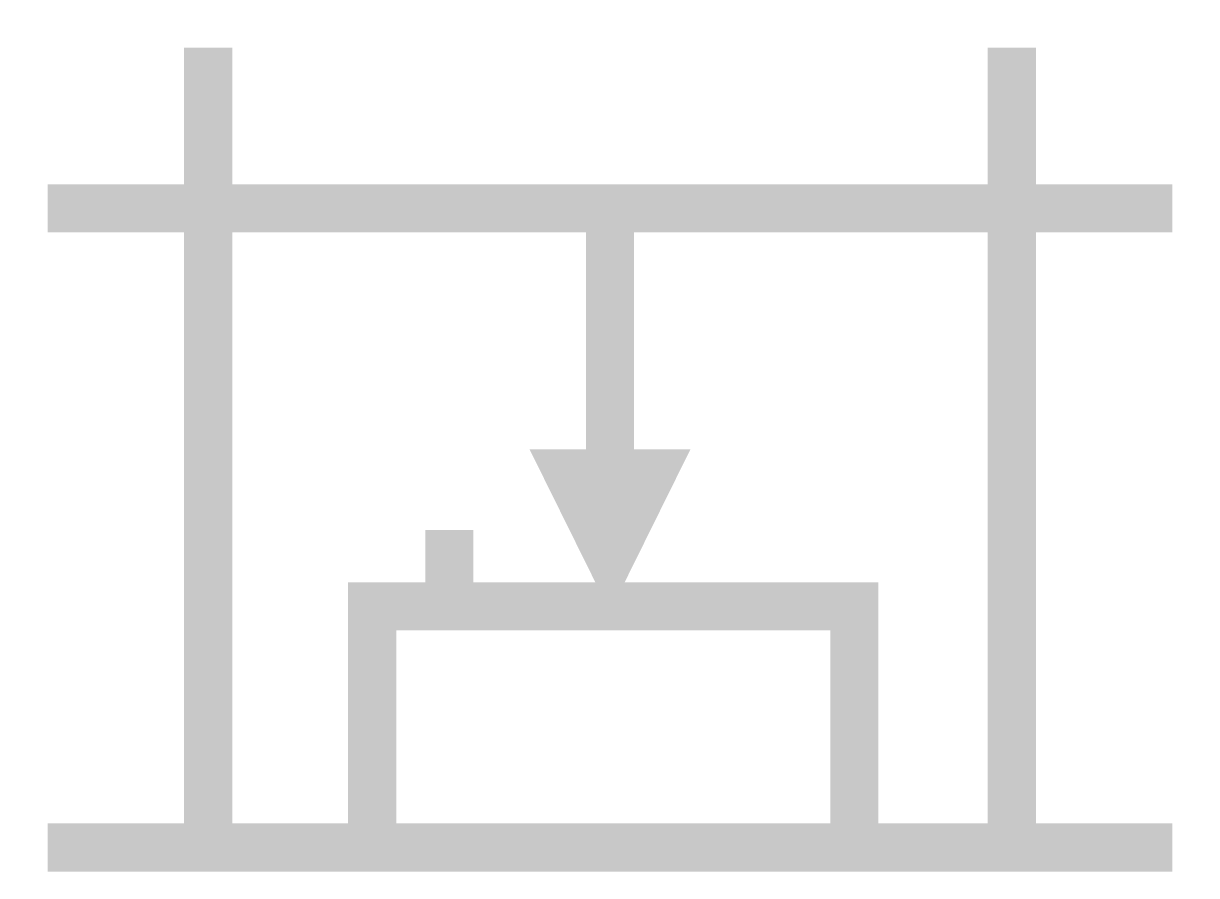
# Model space of a CAD drawing. Extents: x 4.35 to 11.65, y 1.35 to 6.65.
import ezdxf

# ---------------------------------------------------------------- set-up
doc = ezdxf.new("R2010")
doc.units = 0
doc.header["$MEASUREMENT"] = 0
doc.layers.get('0').update_dxf_attribs({"linetype": 'CONTINUOUS'})

msp = doc.modelspace()

# ---------------------------------------------------------------- linework, layer by layer
at = {"const_width": 0.3}
for points in [[(5.5, 1.5), (5.5, 6.5)], [(10.5, 1.5), (10.5, 6.5)], [(4.5, 5.5), (11.5, 5.5)], [(8, 4), (8, 5.5)], [(7, 3), (7, 3.5)], [(6.5204, 3.0242), (9.5204, 3.0242), (9.5204, 1.5242), (6.5204, 1.5242), (6.5204, 3.0242)], [(4.5, 1.5242), (11.5, 1.5242)]]:
    msp.add_lwpolyline(points, dxfattribs=at)
msp.add_lwpolyline([(8, 3, 0.01, 1, 0), (8, 4, 1, 1, 0)], format="xyseb")

doc.saveas('drawing.dxf')
